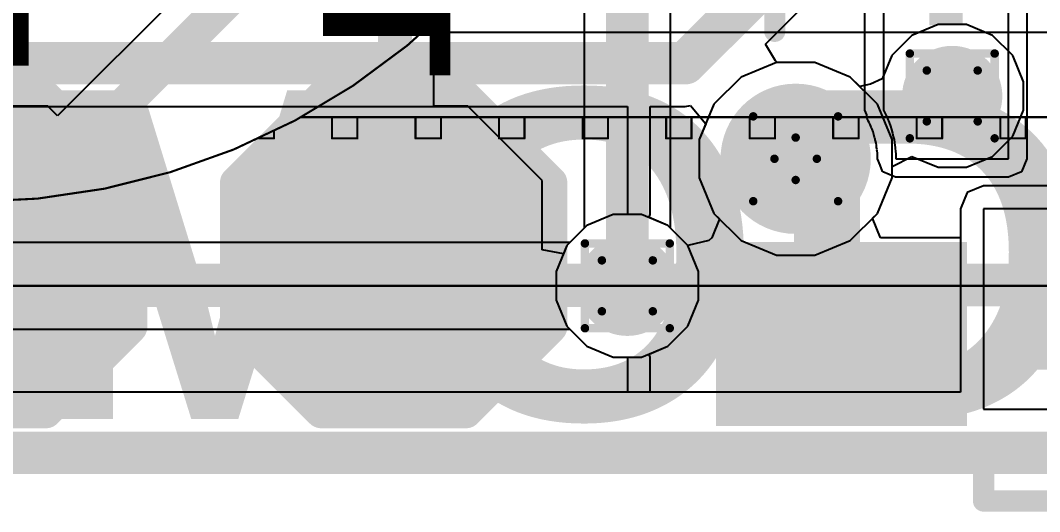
# Model space of a CAD drawing. Header units: inches. Extents: x -6 to 5433, y -4 to 5447.
# Drawn here: x 15.55 to 21.65, y -3.86 to -0.91 of the extents above; entities that cross this region are included whole.
import ezdxf

# ---------------------------------------------------------------- set-up
doc = ezdxf.new("R2010")
doc.units = ezdxf.units.IN
for name, color, linetype in [('Board_outline', 216, 'Continuous'), ('Bottom Layer', 5, 'Continuous'), ('Bottom Overlay', 54, 'Continuous'), ('Bottom Paste', 16, 'Continuous'), ('Bottom Solder', 6, 'Continuous'), ('Drill Drawing', 1, 'Continuous'), ('Ground', 16, 'Continuous'), ('Keep-Out Layer', 6, 'Continuous'), ('Mechanical 4', 56, 'Continuous'), ('Pad Holes', 156, 'Continuous'), ('Power', 76, 'Continuous'), ('Top Layer', 1, 'Continuous'), ('Top Overlay', 2, 'Continuous'), ('Top Solder', 216, 'Continuous'), ('Via Holes', 16, 'Continuous')]:
    doc.layers.add(name, color=color, linetype=linetype)
doc.styles.add('Arial_Bold', font='', dxfattribs={"height": 0.2})
doc.styles.get('Arial_Bold').set_extended_font_data('Arial', bold=True)

# ---------------------------------------------------------------- blocks, each defined once
blk = doc.blocks.new('TL3340AF160QG_B_50')
at = {"layer": 'Bottom Layer'}
for points in [[(1.2, 1.425), (2.5, 1.425), (2.5, 0.525), (1.2, 0.525)], [(1.125, -0.875), (1.325, -0.875), (1.325, -1.075), (1.125, -1.075)], [(1.125, -0.875), (1.325, -0.875), (1.325, -1.075), (1.125, -1.075)]]:
    blk.add_hatch(color=5, dxfattribs=at).paths.add_polyline_path(points)
at = {"layer": 'Bottom Paste'}
blk.add_hatch(color=16, dxfattribs=at).paths.add_polyline_path([(1.2, 1.425), (2.5, 1.425), (2.5, 0.525), (1.2, 0.525)])
at = {"layer": 'Bottom Solder'}
blk.add_hatch(color=6, dxfattribs=at).paths.add_polyline_path([(1.0984, 1.5266), (2.6016, 1.5266), (2.6016, 0.4234), (1.0984, 0.4234)])
h = blk.add_hatch(color=6, dxfattribs=at)
edge = h.paths.add_edge_path()
edge.add_arc((2.125, -0.075), 0.1016, 0, 360)
at = {"layer": 'Pad Holes'}
h = blk.add_hatch(color=7, dxfattribs=at)
edge = h.paths.add_edge_path()
edge.add_arc((2.125, -0.075), 0.45, 0, 360)
at = {"layer": 'Top Solder'}
h = blk.add_hatch(color=216, dxfattribs=at)
edge = h.paths.add_edge_path()
edge.add_arc((2.125, -0.075), 0.1016, 0, 360)
at = {"layer": 'Bottom Layer'}
for p, q in [((1.525, -0.075), (0.85, -0.075)), ((0.85, -0.075), (0.85, -1.875)), ((1.5248, -0.084), (1.525, -0.075)), ((1.5252, -0.1019), (1.5248, -0.084)), ((1.5264, -0.1198), (1.5252, -0.1019)), ((1.5285, -0.1376), (1.5264, -0.1198)), ((1.5299, -0.1464), (1.5285, -0.1376)), ((1.5299, -0.1465), (1.5299, -0.1464)), ((1.5307, -0.1555), (1.5299, -0.1465)), ((1.533, -0.1734), (1.5307, -0.1555)), ((1.5362, -0.1912), (1.533, -0.1734)), ((1.5403, -0.2089), (1.5362, -0.1912)), ((1.5427, -0.2176), (1.5403, -0.2089)), ((1.5451, -0.2285), (1.5427, -0.2176)), ((1.5507, -0.25), (1.5451, -0.2285)), ((1.5574, -0.2712), (1.5507, -0.25)), ((1.5651, -0.292), (1.5574, -0.2712)), ((1.5694, -0.3023), (1.5651, -0.292)), ((1.5725, -0.3105), (1.5694, -0.3023)), ((1.5793, -0.3267), (1.5725, -0.3105)), ((1.587, -0.3425), (1.5793, -0.3267)), ((1.5955, -0.3579), (1.587, -0.3425)), ((1.6, -0.3655), (1.5955, -0.3579)), ((1.6, -0.375), (1.6, -0.3655)), ((1.6, -1.875), (1.6, -0.375))]:
    blk.add_line(p, q, dxfattribs=at)
at = {"layer": 'Bottom Overlay'}
for points in [[(1, 1.975, 0.127, 0.127, 0), (-1, 1.975, 0.127, 0.127, 0)], [(1, 1.975, 0.127, 0.127, 0), (1, 1.7385, 0.127, 0.127, 0)], [(0.8865, 1.125, 0.127, 0.127, 0), (-0.8865, 1.125, 0.127, 0.127, 0)], [(2.25, -0.8385, 0.127, 0.127, 0), (2.25, -1.425, 0.127, 0.127, 0)]]:
    blk.add_lwpolyline(points, format="xyseb", dxfattribs=at)
for points in [[(0.9683, 1.975, 0.0635, 0.0635, 1), (1.0318, 1.975, 0.0635, 0.0635, 1)], [(0.9683, 1.975, 0.0635, 0.0635, 1), (1.0318, 1.975, 0.0635, 0.0635, 1)], [(0.9683, 1.7385, 0.0635, 0.0635, 1), (1.0318, 1.7385, 0.0635, 0.0635, 1)], [(0.8548, 1.125, 0.0635, 0.0635, 1), (0.9183, 1.125, 0.0635, 0.0635, 1)], [(2.2183, -0.8385, 0.0635, 0.0635, 1), (2.2818, -0.8385, 0.0635, 0.0635, 1)]]:
    blk.add_lwpolyline(points, format="xyseb", close=True, dxfattribs=at)
at = {"layer": 'Bottom Solder'}
for p, q in [((0.74, -0.075), (0.7722, 0.0028)), ((0.7722, 0.0028), (0.85, 0.035)), ((0.85, 0.035), (1.525, 0.035)), ((1.525, 0.035), (1.526, 0.0346)), ((1.526, 0.0346), (1.527, 0.035)), ((1.527, 0.035), (1.5648, 0.0185)), ((1.5648, 0.0185), (1.6028, 0.0028)), ((1.6028, 0.0028), (1.6032, 0.0018)), ((1.6032, 0.0018), (1.6041, 0.0014)), ((1.6041, 0.0014), (1.6192, -0.037)), ((1.6192, -0.037), (1.635, -0.075)), ((0.74, -1.875), (0.74, -0.075)), ((1.635, -0.075), (1.6346, -0.076)), ((1.6346, -0.076), (1.635, -0.077)), ((1.635, -0.077), (1.6348, -0.0838)), ((1.6348, -0.0838), (1.6351, -0.0971)), ((1.6351, -0.0971), (1.6359, -0.1096)), ((1.6359, -0.1096), (1.6375, -0.1226)), ((1.6375, -0.1226), (1.6386, -0.1294)), ((1.6386, -0.1294), (1.6377, -0.1331)), ((1.6377, -0.1331), (1.6394, -0.1365)), ((1.6394, -0.1365), (1.6401, -0.1435)), ((1.6401, -0.1435), (1.6418, -0.1567)), ((1.6418, -0.1567), (1.644, -0.1692)), ((1.644, -0.1692), (1.647, -0.1821)), ((1.647, -0.1821), (1.6488, -0.1889)), ((1.6488, -0.1889), (1.6485, -0.1916)), ((1.6485, -0.1916), (1.65, -0.1938)), ((1.65, -0.1938), (1.652, -0.2026)), ((1.652, -0.2026), (1.6564, -0.2195)), ((1.6564, -0.2195), (1.6614, -0.2355)), ((1.6614, -0.2355), (1.6675, -0.2519)), ((1.6675, -0.2519), (1.671, -0.2603)), ((1.671, -0.2603), (1.671, -0.2622)), ((1.671, -0.2622), (1.6723, -0.2635)), ((1.6723, -0.2635), (1.6746, -0.2697)), ((1.6746, -0.2697), (1.6795, -0.2813)), ((1.6795, -0.2813), (1.6847, -0.292)), ((1.6847, -0.292), (1.6907, -0.303)), ((1.6907, -0.303), (1.6942, -0.3087)), ((1.6942, -0.3087), (1.6986, -0.3381)), ((1.6986, -0.3381), (1.71, -0.3656)), ((1.71, -0.3656), (1.71, -0.3751)), ((1.71, -0.3751), (1.71, -1.875))]:
    blk.add_line(p, q, dxfattribs=at)
at = {"layer": 'Keep-Out Layer'}
for p, q in [((1, 1.425), (-1, 1.425)), ((1, 0.225), (1, 1.425)), ((-1, 0.225), (1, 0.225))]:
    blk.add_line(p, q, dxfattribs=at)
blk = doc.blocks.new('T__________B_117')
at = {"layer": 'Bottom Layer'}
blk.add_hatch(color=5, dxfattribs=at).paths.add_polyline_path([(0.381, 0.762), (-0.381, 0.762), (-0.762, 0.381), (-0.762, -0.381), (-0.381, -0.762), (0.381, -0.762), (0.762, -0.381), (0.762, 0.381)])
at = {"layer": 'Bottom Paste'}
blk.add_hatch(color=16, dxfattribs=at).paths.add_polyline_path([(0.381, 0.762), (-0.381, 0.762), (-0.762, 0.381), (-0.762, -0.381), (-0.381, -0.762), (0.381, -0.762), (0.762, -0.381), (0.762, 0.381)])
at = {"layer": 'Bottom Solder'}
blk.add_hatch(color=6, dxfattribs=at).paths.add_polyline_path([(0.4318, 0.8636), (-0.4318, 0.8636), (-0.8636, 0.4318), (-0.8636, -0.4318), (-0.4318, -0.8636), (0.4318, -0.8636), (0.8636, -0.4318), (0.8636, 0.4318)])
at = {"layer": 'Bottom Overlay'}
for points in [[(-0.9398, 0.4318, 0.2, 0.2, 0), (-0.4318, 0.9398, 0.2, 0.2, 0)], [(-0.4318, 0.9398, 0.2, 0.2, 0), (0.4318, 0.9398, 0.2, 0.2, 0)], [(0.4318, 0.9398, 0.2, 0.2, 0), (0.9398, 0.4318, 0.2, 0.2, 0)], [(-0.9398, -0.4318, 0.2, 0.2, 0), (-0.9398, 0.4318, 0.2, 0.2, 0)], [(0.9398, -0.4318, 0.2, 0.2, 0), (0.9398, 0.4318, 0.2, 0.2, 0)], [(-0.9398, -0.4318, 0.2, 0.2, 0), (-0.4318, -0.9398, 0.2, 0.2, 0)], [(0.4318, -0.9398, 0.2, 0.2, 0), (0.9398, -0.4318, 0.2, 0.2, 0)], [(-0.4318, -0.9398, 0.2, 0.2, 0), (0.4318, -0.9398, 0.2, 0.2, 0)]]:
    blk.add_lwpolyline(points, format="xyseb", dxfattribs=at)
for points in [[(-0.4818, 0.9398, 0.1, 0.1, 1), (-0.3818, 0.9398, 0.1, 0.1, 1)], [(-0.4818, 0.9398, 0.1, 0.1, 1), (-0.3818, 0.9398, 0.1, 0.1, 1)], [(0.3818, 0.9398, 0.1, 0.1, 1), (0.4818, 0.9398, 0.1, 0.1, 1)], [(0.3818, 0.9398, 0.1, 0.1, 1), (0.4818, 0.9398, 0.1, 0.1, 1)], [(-0.9898, 0.4318, 0.1, 0.1, 1), (-0.8898, 0.4318, 0.1, 0.1, 1)], [(-0.9898, 0.4318, 0.1, 0.1, 1), (-0.8898, 0.4318, 0.1, 0.1, 1)], [(0.8898, 0.4318, 0.1, 0.1, 1), (0.9898, 0.4318, 0.1, 0.1, 1)], [(0.8898, 0.4318, 0.1, 0.1, 1), (0.9898, 0.4318, 0.1, 0.1, 1)], [(-0.9898, -0.4318, 0.1, 0.1, 1), (-0.8898, -0.4318, 0.1, 0.1, 1)], [(-0.9898, -0.4318, 0.1, 0.1, 1), (-0.8898, -0.4318, 0.1, 0.1, 1)], [(0.8898, -0.4318, 0.1, 0.1, 1), (0.9898, -0.4318, 0.1, 0.1, 1)], [(0.8898, -0.4318, 0.1, 0.1, 1), (0.9898, -0.4318, 0.1, 0.1, 1)], [(-0.4818, -0.9398, 0.1, 0.1, 1), (-0.3818, -0.9398, 0.1, 0.1, 1)], [(-0.4818, -0.9398, 0.1, 0.1, 1), (-0.3818, -0.9398, 0.1, 0.1, 1)], [(0.3818, -0.9398, 0.1, 0.1, 1), (0.4818, -0.9398, 0.1, 0.1, 1)], [(0.3818, -0.9398, 0.1, 0.1, 1), (0.4818, -0.9398, 0.1, 0.1, 1)]]:
    blk.add_lwpolyline(points, format="xyseb", close=True, dxfattribs=at)
blk = doc.blocks.new('T__________B_118')
at = {"layer": 'Bottom Layer'}
blk.add_hatch(color=5, dxfattribs=at).paths.add_polyline_path([(0.381, 0.762), (-0.381, 0.762), (-0.762, 0.381), (-0.762, -0.381), (-0.381, -0.762), (0.381, -0.762), (0.762, -0.381), (0.762, 0.381)])
at = {"layer": 'Bottom Paste'}
blk.add_hatch(color=16, dxfattribs=at).paths.add_polyline_path([(0.381, 0.762), (-0.381, 0.762), (-0.762, 0.381), (-0.762, -0.381), (-0.381, -0.762), (0.381, -0.762), (0.762, -0.381), (0.762, 0.381)])
at = {"layer": 'Bottom Solder'}
blk.add_hatch(color=6, dxfattribs=at).paths.add_polyline_path([(0.4318, 0.8636), (-0.4318, 0.8636), (-0.8636, 0.4318), (-0.8636, -0.4318), (-0.4318, -0.8636), (0.4318, -0.8636), (0.8636, -0.4318), (0.8636, 0.4318)])
at = {"layer": 'Bottom Overlay'}
for points in [[(-0.4318, 0.9398, 0.2, 0.2, 0), (-0.9398, 0.4318, 0.2, 0.2, 0)], [(0.4318, 0.9398, 0.2, 0.2, 0), (-0.4318, 0.9398, 0.2, 0.2, 0)], [(0.9398, 0.4318, 0.2, 0.2, 0), (0.4318, 0.9398, 0.2, 0.2, 0)], [(-0.9398, 0.4318, 0.2, 0.2, 0), (-0.9398, -0.4318, 0.2, 0.2, 0)], [(0.9398, 0.4318, 0.2, 0.2, 0), (0.9398, -0.4318, 0.2, 0.2, 0)], [(-0.4318, -0.9398, 0.2, 0.2, 0), (-0.9398, -0.4318, 0.2, 0.2, 0)], [(0.9398, -0.4318, 0.2, 0.2, 0), (0.4318, -0.9398, 0.2, 0.2, 0)], [(0.4318, -0.9398, 0.2, 0.2, 0), (-0.4318, -0.9398, 0.2, 0.2, 0)]]:
    blk.add_lwpolyline(points, format="xyseb", dxfattribs=at)
for points in [[(-0.4818, 0.9398, 0.1, 0.1, 1), (-0.3818, 0.9398, 0.1, 0.1, 1)], [(-0.4818, 0.9398, 0.1, 0.1, 1), (-0.3818, 0.9398, 0.1, 0.1, 1)], [(0.3818, 0.9398, 0.1, 0.1, 1), (0.4818, 0.9398, 0.1, 0.1, 1)], [(0.3818, 0.9398, 0.1, 0.1, 1), (0.4818, 0.9398, 0.1, 0.1, 1)], [(-0.9898, 0.4318, 0.1, 0.1, 1), (-0.8898, 0.4318, 0.1, 0.1, 1)], [(-0.9898, 0.4318, 0.1, 0.1, 1), (-0.8898, 0.4318, 0.1, 0.1, 1)], [(0.8898, 0.4318, 0.1, 0.1, 1), (0.9898, 0.4318, 0.1, 0.1, 1)], [(0.8898, 0.4318, 0.1, 0.1, 1), (0.9898, 0.4318, 0.1, 0.1, 1)], [(-0.9898, -0.4318, 0.1, 0.1, 1), (-0.8898, -0.4318, 0.1, 0.1, 1)], [(-0.9898, -0.4318, 0.1, 0.1, 1), (-0.8898, -0.4318, 0.1, 0.1, 1)], [(0.8898, -0.4318, 0.1, 0.1, 1), (0.9898, -0.4318, 0.1, 0.1, 1)], [(0.8898, -0.4318, 0.1, 0.1, 1), (0.9898, -0.4318, 0.1, 0.1, 1)], [(-0.4818, -0.9398, 0.1, 0.1, 1), (-0.3818, -0.9398, 0.1, 0.1, 1)], [(-0.4818, -0.9398, 0.1, 0.1, 1), (-0.3818, -0.9398, 0.1, 0.1, 1)], [(0.3818, -0.9398, 0.1, 0.1, 1), (0.4818, -0.9398, 0.1, 0.1, 1)], [(0.3818, -0.9398, 0.1, 0.1, 1), (0.4818, -0.9398, 0.1, 0.1, 1)]]:
    blk.add_lwpolyline(points, format="xyseb", close=True, dxfattribs=at)

msp = doc.modelspace()

# ---------------------------------------------------------------- hatches: boundary and pattern name
at = {"layer": 'Bottom Layer'}
h = msp.add_hatch(color=5, dxfattribs=at)
edge = h.paths.add_edge_path()
edge.add_arc((21.1288, -1.3675), 0.3, 0, 360)
h = msp.add_hatch(color=5, dxfattribs=at)
edge = h.paths.add_edge_path()
edge.add_arc((19.1835, -2.505), 0.3, 0, 360)
at = {"layer": 'Ground'}
h = msp.add_hatch(color=16, dxfattribs=at)
edge = h.paths.add_edge_path()
edge.add_arc((21.1288, -1.3675), 0.3, 0, 360)
h = msp.add_hatch(color=16, dxfattribs=at)
edge = h.paths.add_edge_path()
edge.add_arc((19.1835, -2.505), 0.3, 0, 360)
at = {"layer": 'Power'}
h = msp.add_hatch(color=76, dxfattribs=at)
edge = h.paths.add_edge_path()
edge.add_arc((21.1288, -1.3675), 0.3, 0, 360)
h = msp.add_hatch(color=76, dxfattribs=at)
edge = h.paths.add_edge_path()
edge.add_arc((19.1835, -2.505), 0.3, 0, 360)
at = {"layer": 'Top Layer'}
h = msp.add_hatch(color=1, dxfattribs=at)
edge = h.paths.add_edge_path()
edge.add_arc((21.1288, -1.3675), 0.3, 0, 360)
h = msp.add_hatch(color=1, dxfattribs=at)
edge = h.paths.add_edge_path()
edge.add_arc((19.1835, -2.505), 0.3, 0, 360)
at = {"layer": 'Via Holes'}
h = msp.add_hatch(color=7, dxfattribs=at)
edge = h.paths.add_edge_path()
edge.add_arc((21.1288, -1.3675), 0.15, 0, 360)
h = msp.add_hatch(color=7, dxfattribs=at)
edge = h.paths.add_edge_path()
edge.add_arc((19.1835, -2.505), 0.15, 0, 360)

# ---------------------------------------------------------------- linework, layer by layer
at = {"layer": 'Board_outline'}
msp.add_lwpolyline([(-4.9266, -3.505, 0.254, 0.254, 0), (66.0734, -3.505, 0.254, 0.254, 0)], format="xyseb", dxfattribs=at)
at = {"layer": 'Bottom Layer'}
for p, q in [((18.0257, -1.4296), (18.0257, -0.0483)), ((18.9245, -0.5171), (18.9245, -2.1601)), ((16.665, -0.5935), (15.7715, -1.487)), ((19.4424, -2.1601), (19.4424, -0.6244)), ((20.0765, -1.167), (19.8644, -1.2548)), ((20.3061, -1.167), (20.0765, -1.167)), ((20.5181, -1.2548), (20.3061, -1.167)), ((19.8644, -1.2548), (19.7021, -1.4172)), ((20.6804, -1.4172), (20.5181, -1.2548)), ((15.7141, -1.4296), (14.8251, -1.4296)), ((15.7715, -1.487), (15.7141, -1.4296)), ((18.2288, -1.4296), (18.0257, -1.4296)), ((18.6733, -1.8741), (18.2288, -1.4296)), ((19.7021, -1.4172), (19.6143, -1.6292)), ((20.7683, -1.6292), (20.6804, -1.4172)), ((19.6143, -1.6292), (19.6143, -1.8588)), ((20.7683, -1.8588), (20.7683, -1.6292)), ((18.6733, -2.2891), (18.6733, -1.8741)), ((19.6143, -1.8588), (19.7021, -2.0708)), ((20.6804, -2.0708), (20.7683, -1.8588)), ((21.2191, -1.9468), (21.1788, -2.044)), ((21.3163, -1.9065), (21.2191, -1.9468)), ((21.736, -1.9065), (21.3163, -1.9065)), ((19.7021, -2.0708), (19.7358, -2.1046)), ((20.6516, -2.0997), (20.6804, -2.0708)), ((21.1788, -2.044), (21.1788, -2.217)), ((19.7358, -2.1046), (19.6893, -2.217)), ((20.7002, -2.217), (20.6516, -2.0997)), ((18.9245, -2.1601), (18.8215, -2.2632)), ((19.5455, -2.2631), (19.4424, -2.1601)), ((19.6705, -2.2331), (19.5455, -2.2631)), ((19.6893, -2.217), (19.6705, -2.2331)), ((19.6893, -2.217), (19.6893, -2.217)), ((21.1788, -2.217), (20.7002, -2.217)), ((18.8003, -2.3143), (18.6733, -2.2891)), ((18.8215, -2.2632), (18.8003, -2.3143))]:
    msp.add_line(p, q, dxfattribs=at)
for points in [[(17.7926, -2.3103, 0.2032, 0.2032, 0), (17.7926, -0.0483, 0.2032, 0.2032, 0)], [(19.1835, -2.505, 0.254, 0.254, 0), (19.1835, -0.5171, 0.254, 0.254, 0)], [(15.2696, -2.3186, 0.2032, 0.2032, 0), (16.8981, -0.6901, 0.2032, 0.2032, 0)], [(17.7843, -2.3186, 0.2032, 0.2032, 0), (17.7926, -2.3103, 0.2032, 0.2032, 0)]]:
    msp.add_lwpolyline(points, format="xyseb", dxfattribs=at)
for points in [[(17.7335, -2.3186, 0.1016, 0.1016, 1), (17.8351, -2.3186, 0.1016, 0.1016, 1)], [(17.7418, -2.3103, 0.1016, 0.1016, 1), (17.8434, -2.3103, 0.1016, 0.1016, 1)], [(17.7418, -2.3103, 0.1016, 0.1016, 1), (17.8434, -2.3103, 0.1016, 0.1016, 1)], [(19.12, -2.505, 0.127, 0.127, 1), (19.247, -2.505, 0.127, 0.127, 1)]]:
    msp.add_lwpolyline(points, format="xyseb", close=True, dxfattribs=at)
at = {"layer": 'Drill Drawing'}
for points in [[(20.8748, -1.1135, 0.0508, 0.0508, 0), (21.3828, -1.1135, 0.0508, 0.0508, 0)], [(20.8748, -1.6215, 0.0508, 0.0508, 0), (20.8748, -1.1135, 0.0508, 0.0508, 0)], [(21.3828, -1.6215, 0.0508, 0.0508, 0), (21.3828, -1.1135, 0.0508, 0.0508, 0)], [(20.9764, -1.2151, 0.0508, 0.0508, 0), (21.2812, -1.2151, 0.0508, 0.0508, 0)], [(20.9764, -1.5199, 0.0508, 0.0508, 0), (20.9764, -1.2151, 0.0508, 0.0508, 0)], [(21.2812, -1.5199, 0.0508, 0.0508, 0), (21.2812, -1.2151, 0.0508, 0.0508, 0)], [(19.9373, -1.49, 0.0508, 0.0508, 0), (20.1913, -1.617, 0.0508, 0.0508, 0)], [(19.9373, -1.49, 0.0508, 0.0508, 0), (20.0643, -1.744, 0.0508, 0.0508, 0)], [(20.1913, -1.617, 0.0508, 0.0508, 0), (20.4453, -1.49, 0.0508, 0.0508, 0)], [(20.3183, -1.744, 0.0508, 0.0508, 0), (20.4453, -1.49, 0.0508, 0.0508, 0)], [(20.9764, -1.5199, 0.0508, 0.0508, 0), (21.2812, -1.5199, 0.0508, 0.0508, 0)], [(20.8748, -1.6215, 0.0508, 0.0508, 0), (21.3828, -1.6215, 0.0508, 0.0508, 0)], [(19.9373, -1.998, 0.0508, 0.0508, 0), (20.0643, -1.744, 0.0508, 0.0508, 0)], [(20.3183, -1.744, 0.0508, 0.0508, 0), (20.4453, -1.998, 0.0508, 0.0508, 0)], [(19.9373, -1.998, 0.0508, 0.0508, 0), (20.1913, -1.871, 0.0508, 0.0508, 0)], [(20.1913, -1.871, 0.0508, 0.0508, 0), (20.4453, -1.998, 0.0508, 0.0508, 0)], [(18.9295, -2.251, 0.0508, 0.0508, 0), (19.4375, -2.251, 0.0508, 0.0508, 0)], [(18.9295, -2.759, 0.0508, 0.0508, 0), (18.9295, -2.251, 0.0508, 0.0508, 0)], [(19.4375, -2.759, 0.0508, 0.0508, 0), (19.4375, -2.251, 0.0508, 0.0508, 0)], [(19.0311, -2.3526, 0.0508, 0.0508, 0), (19.3359, -2.3526, 0.0508, 0.0508, 0)], [(19.0311, -2.6574, 0.0508, 0.0508, 0), (19.0311, -2.3526, 0.0508, 0.0508, 0)], [(19.3359, -2.6574, 0.0508, 0.0508, 0), (19.3359, -2.3526, 0.0508, 0.0508, 0)], [(19.0311, -2.6574, 0.0508, 0.0508, 0), (19.3359, -2.6574, 0.0508, 0.0508, 0)], [(18.9295, -2.759, 0.0508, 0.0508, 0), (19.4375, -2.759, 0.0508, 0.0508, 0)]]:
    msp.add_lwpolyline(points, format="xyseb", dxfattribs=at)
for points in [[(20.8621, -1.1135, 0.0254, 0.0254, 1), (20.8875, -1.1135, 0.0254, 0.0254, 1)], [(20.8621, -1.1135, 0.0254, 0.0254, 1), (20.8875, -1.1135, 0.0254, 0.0254, 1)], [(21.3701, -1.1135, 0.0254, 0.0254, 1), (21.3955, -1.1135, 0.0254, 0.0254, 1)], [(21.3701, -1.1135, 0.0254, 0.0254, 1), (21.3955, -1.1135, 0.0254, 0.0254, 1)], [(20.9637, -1.2151, 0.0254, 0.0254, 1), (20.9891, -1.2151, 0.0254, 0.0254, 1)], [(20.9637, -1.2151, 0.0254, 0.0254, 1), (20.9891, -1.2151, 0.0254, 0.0254, 1)], [(21.2685, -1.2151, 0.0254, 0.0254, 1), (21.2939, -1.2151, 0.0254, 0.0254, 1)], [(21.2685, -1.2151, 0.0254, 0.0254, 1), (21.2939, -1.2151, 0.0254, 0.0254, 1)], [(19.9246, -1.49, 0.0254, 0.0254, 1), (19.95, -1.49, 0.0254, 0.0254, 1)], [(19.9246, -1.49, 0.0254, 0.0254, 1), (19.95, -1.49, 0.0254, 0.0254, 1)], [(20.4326, -1.49, 0.0254, 0.0254, 1), (20.458, -1.49, 0.0254, 0.0254, 1)], [(20.4326, -1.49, 0.0254, 0.0254, 1), (20.458, -1.49, 0.0254, 0.0254, 1)], [(20.9637, -1.5199, 0.0254, 0.0254, 1), (20.9891, -1.5199, 0.0254, 0.0254, 1)], [(20.9637, -1.5199, 0.0254, 0.0254, 1), (20.9891, -1.5199, 0.0254, 0.0254, 1)], [(21.2685, -1.5199, 0.0254, 0.0254, 1), (21.2939, -1.5199, 0.0254, 0.0254, 1)], [(21.2685, -1.5199, 0.0254, 0.0254, 1), (21.2939, -1.5199, 0.0254, 0.0254, 1)], [(20.1786, -1.617, 0.0254, 0.0254, 1), (20.204, -1.617, 0.0254, 0.0254, 1)], [(20.1786, -1.617, 0.0254, 0.0254, 1), (20.204, -1.617, 0.0254, 0.0254, 1)], [(20.8621, -1.6215, 0.0254, 0.0254, 1), (20.8875, -1.6215, 0.0254, 0.0254, 1)], [(20.8621, -1.6215, 0.0254, 0.0254, 1), (20.8875, -1.6215, 0.0254, 0.0254, 1)], [(21.3701, -1.6215, 0.0254, 0.0254, 1), (21.3955, -1.6215, 0.0254, 0.0254, 1)], [(21.3701, -1.6215, 0.0254, 0.0254, 1), (21.3955, -1.6215, 0.0254, 0.0254, 1)], [(20.0516, -1.744, 0.0254, 0.0254, 1), (20.077, -1.744, 0.0254, 0.0254, 1)], [(20.0516, -1.744, 0.0254, 0.0254, 1), (20.077, -1.744, 0.0254, 0.0254, 1)], [(20.3056, -1.744, 0.0254, 0.0254, 1), (20.331, -1.744, 0.0254, 0.0254, 1)], [(20.3056, -1.744, 0.0254, 0.0254, 1), (20.331, -1.744, 0.0254, 0.0254, 1)], [(20.1786, -1.871, 0.0254, 0.0254, 1), (20.204, -1.871, 0.0254, 0.0254, 1)], [(20.1786, -1.871, 0.0254, 0.0254, 1), (20.204, -1.871, 0.0254, 0.0254, 1)], [(19.9246, -1.998, 0.0254, 0.0254, 1), (19.95, -1.998, 0.0254, 0.0254, 1)], [(19.9246, -1.998, 0.0254, 0.0254, 1), (19.95, -1.998, 0.0254, 0.0254, 1)], [(20.4326, -1.998, 0.0254, 0.0254, 1), (20.458, -1.998, 0.0254, 0.0254, 1)], [(20.4326, -1.998, 0.0254, 0.0254, 1), (20.458, -1.998, 0.0254, 0.0254, 1)], [(18.9168, -2.251, 0.0254, 0.0254, 1), (18.9422, -2.251, 0.0254, 0.0254, 1)], [(18.9168, -2.251, 0.0254, 0.0254, 1), (18.9422, -2.251, 0.0254, 0.0254, 1)], [(19.4248, -2.251, 0.0254, 0.0254, 1), (19.4502, -2.251, 0.0254, 0.0254, 1)], [(19.4248, -2.251, 0.0254, 0.0254, 1), (19.4502, -2.251, 0.0254, 0.0254, 1)], [(19.0184, -2.3526, 0.0254, 0.0254, 1), (19.0438, -2.3526, 0.0254, 0.0254, 1)], [(19.0184, -2.3526, 0.0254, 0.0254, 1), (19.0438, -2.3526, 0.0254, 0.0254, 1)], [(19.3232, -2.3526, 0.0254, 0.0254, 1), (19.3486, -2.3526, 0.0254, 0.0254, 1)], [(19.3232, -2.3526, 0.0254, 0.0254, 1), (19.3486, -2.3526, 0.0254, 0.0254, 1)], [(19.0184, -2.6574, 0.0254, 0.0254, 1), (19.0438, -2.6574, 0.0254, 0.0254, 1)], [(19.0184, -2.6574, 0.0254, 0.0254, 1), (19.0438, -2.6574, 0.0254, 0.0254, 1)], [(19.3232, -2.6574, 0.0254, 0.0254, 1), (19.3486, -2.6574, 0.0254, 0.0254, 1)], [(19.3232, -2.6574, 0.0254, 0.0254, 1), (19.3486, -2.6574, 0.0254, 0.0254, 1)], [(18.9168, -2.759, 0.0254, 0.0254, 1), (18.9422, -2.759, 0.0254, 0.0254, 1)], [(18.9168, -2.759, 0.0254, 0.0254, 1), (18.9422, -2.759, 0.0254, 0.0254, 1)], [(19.4248, -2.759, 0.0254, 0.0254, 1), (19.4502, -2.759, 0.0254, 0.0254, 1)], [(19.4248, -2.759, 0.0254, 0.0254, 1), (19.4502, -2.759, 0.0254, 0.0254, 1)]]:
    msp.add_lwpolyline(points, format="xyseb", close=True, dxfattribs=at)
at = {"layer": 'Ground'}
for p, q in [((20.0765, -1.167), (19.8644, -1.2548)), ((20.3061, -1.167), (20.0765, -1.167)), ((20.5181, -1.2548), (20.3061, -1.167)), ((19.8644, -1.2548), (19.7021, -1.4172)), ((20.6804, -1.4172), (20.5181, -1.2548)), ((19.7021, -1.4172), (19.6143, -1.6292)), ((20.7683, -1.6292), (20.6804, -1.4172)), ((19.6143, -1.6292), (19.6143, -1.8588)), ((20.7683, -1.8588), (20.7683, -1.6292)), ((19.6143, -1.8588), (19.7021, -2.0708)), ((20.6804, -2.0708), (20.7683, -1.8588)), ((21.2191, -1.9468), (21.1788, -2.044)), ((21.3163, -1.9065), (21.2191, -1.9468)), ((23.3163, -1.9065), (21.3163, -1.9065)), ((19.7021, -2.0708), (19.8644, -2.2332)), ((20.5181, -2.2332), (20.6804, -2.0708)), ((21.1788, -2.044), (21.1788, -3.1425)), ((19.0985, -2.078), (18.9416, -2.143)), ((19.2684, -2.078), (19.0985, -2.078)), ((19.4253, -2.143), (19.2684, -2.078)), ((18.9416, -2.143), (18.8215, -2.2632)), ((19.5455, -2.2632), (19.4253, -2.143)), ((19.8644, -2.2332), (20.0765, -2.321)), ((20.3061, -2.321), (20.5181, -2.2332)), ((18.8215, -2.2632), (18.7565, -2.4201)), ((19.6105, -2.4201), (19.5455, -2.2632)), ((20.0765, -2.321), (20.3061, -2.321)), ((18.7565, -2.4201), (18.7565, -2.59)), ((19.6105, -2.59), (19.6105, -2.4201)), ((18.7565, -2.59), (18.8215, -2.7469)), ((19.5455, -2.7469), (19.6105, -2.59)), ((18.8215, -2.7469), (18.9416, -2.867)), ((19.4253, -2.867), (19.5455, -2.7469)), ((18.9416, -2.867), (19.0985, -2.932)), ((19.2684, -2.932), (19.4253, -2.867)), ((19.0985, -2.932), (19.2684, -2.932)), ((21.1788, -3.1425), (-4.9266, -3.1425))]:
    msp.add_line(p, q, dxfattribs=at)
at = {"layer": 'Mechanical 4'}
for points in [[(19.3747, 2.125, 0.0127, 0.0127, 1), (11.1197, 2.125, 0.0127, 0.0127, 1)], [(17.956, -0.9865, 0.00635, 0.00635, 1), (17.9624, -0.9865, 0.00635, 0.00635, 1)], [(17.2278, -1.4945, 0.00635, 0.00635, 1), (17.2342, -1.4945, 0.00635, 0.00635, 1)], [(17.4119, -1.4945, 0.00635, 0.00635, 1), (17.4183, -1.4945, 0.00635, 0.00635, 1)], [(17.5643, -1.4945, 0.00635, 0.00635, 1), (17.5707, -1.4945, 0.00635, 0.00635, 1)], [(17.9121, -1.4945, 0.00635, 0.00635, 1), (17.9184, -1.4945, 0.00635, 0.00635, 1)], [(18.0645, -1.4945, 0.00635, 0.00635, 1), (18.0708, -1.4945, 0.00635, 0.00635, 1)], [(18.4122, -1.4945, 0.00635, 0.00635, 1), (18.4185, -1.4945, 0.00635, 0.00635, 1)], [(18.5646, -1.4945, 0.00635, 0.00635, 1), (18.5709, -1.4945, 0.00635, 0.00635, 1)], [(18.9123, -1.4945, 0.00635, 0.00635, 1), (18.9187, -1.4945, 0.00635, 0.00635, 1)], [(19.0647, -1.4945, 0.00635, 0.00635, 1), (19.0711, -1.4945, 0.00635, 0.00635, 1)], [(19.4124, -1.4945, 0.00635, 0.00635, 1), (19.4188, -1.4945, 0.00635, 0.00635, 1)], [(19.5648, -1.4945, 0.00635, 0.00635, 1), (19.5712, -1.4945, 0.00635, 0.00635, 1)], [(19.9126, -1.4945, 0.00635, 0.00635, 1), (19.9189, -1.4945, 0.00635, 0.00635, 1)], [(20.065, -1.4945, 0.00635, 0.00635, 1), (20.0713, -1.4945, 0.00635, 0.00635, 1)], [(20.4127, -1.4945, 0.00635, 0.00635, 1), (20.419, -1.4945, 0.00635, 0.00635, 1)], [(20.5651, -1.4945, 0.00635, 0.00635, 1), (20.5714, -1.4945, 0.00635, 0.00635, 1)], [(20.9128, -1.4945, 0.00635, 0.00635, 1), (20.9192, -1.4945, 0.00635, 0.00635, 1)], [(21.0652, -1.4945, 0.00635, 0.00635, 1), (21.0716, -1.4945, 0.00635, 0.00635, 1)], [(21.4129, -1.4945, 0.00635, 0.00635, 1), (21.4193, -1.4945, 0.00635, 0.00635, 1)], [(21.5653, -1.4945, 0.00635, 0.00635, 1), (21.5717, -1.4945, 0.00635, 0.00635, 1)], [(17.0642, -1.5795, 0.00635, 0.00635, 1), (17.0706, -1.5795, 0.00635, 0.00635, 1)], [(16.975, -1.622, 0.00635, 0.00635, 1), (16.9814, -1.622, 0.00635, 0.00635, 1)], [(17.0642, -1.622, 0.00635, 0.00635, 1), (17.0706, -1.622, 0.00635, 0.00635, 1)], [(17.0642, -1.622, 0.00635, 0.00635, 1), (17.0706, -1.622, 0.00635, 0.00635, 1)], [(17.4119, -1.622, 0.00635, 0.00635, 1), (17.4183, -1.622, 0.00635, 0.00635, 1)], [(17.4119, -1.622, 0.00635, 0.00635, 1), (17.4183, -1.622, 0.00635, 0.00635, 1)], [(17.5643, -1.622, 0.00635, 0.00635, 1), (17.5707, -1.622, 0.00635, 0.00635, 1)], [(17.5643, -1.622, 0.00635, 0.00635, 1), (17.5707, -1.622, 0.00635, 0.00635, 1)], [(17.9121, -1.622, 0.00635, 0.00635, 1), (17.9184, -1.622, 0.00635, 0.00635, 1)], [(17.9121, -1.622, 0.00635, 0.00635, 1), (17.9184, -1.622, 0.00635, 0.00635, 1)], [(18.0645, -1.622, 0.00635, 0.00635, 1), (18.0708, -1.622, 0.00635, 0.00635, 1)], [(18.0645, -1.622, 0.00635, 0.00635, 1), (18.0708, -1.622, 0.00635, 0.00635, 1)], [(18.4122, -1.622, 0.00635, 0.00635, 1), (18.4185, -1.622, 0.00635, 0.00635, 1)], [(18.4122, -1.622, 0.00635, 0.00635, 1), (18.4185, -1.622, 0.00635, 0.00635, 1)], [(18.5646, -1.622, 0.00635, 0.00635, 1), (18.5709, -1.622, 0.00635, 0.00635, 1)], [(18.5646, -1.622, 0.00635, 0.00635, 1), (18.5709, -1.622, 0.00635, 0.00635, 1)], [(18.9123, -1.622, 0.00635, 0.00635, 1), (18.9187, -1.622, 0.00635, 0.00635, 1)], [(18.9123, -1.622, 0.00635, 0.00635, 1), (18.9187, -1.622, 0.00635, 0.00635, 1)], [(19.0647, -1.622, 0.00635, 0.00635, 1), (19.0711, -1.622, 0.00635, 0.00635, 1)], [(19.0647, -1.622, 0.00635, 0.00635, 1), (19.0711, -1.622, 0.00635, 0.00635, 1)], [(19.4124, -1.622, 0.00635, 0.00635, 1), (19.4188, -1.622, 0.00635, 0.00635, 1)], [(19.4124, -1.622, 0.00635, 0.00635, 1), (19.4188, -1.622, 0.00635, 0.00635, 1)], [(19.5648, -1.622, 0.00635, 0.00635, 1), (19.5712, -1.622, 0.00635, 0.00635, 1)], [(19.5648, -1.622, 0.00635, 0.00635, 1), (19.5712, -1.622, 0.00635, 0.00635, 1)], [(19.9126, -1.622, 0.00635, 0.00635, 1), (19.9189, -1.622, 0.00635, 0.00635, 1)], [(19.9126, -1.622, 0.00635, 0.00635, 1), (19.9189, -1.622, 0.00635, 0.00635, 1)], [(20.065, -1.622, 0.00635, 0.00635, 1), (20.0713, -1.622, 0.00635, 0.00635, 1)], [(20.065, -1.622, 0.00635, 0.00635, 1), (20.0713, -1.622, 0.00635, 0.00635, 1)], [(20.4127, -1.622, 0.00635, 0.00635, 1), (20.419, -1.622, 0.00635, 0.00635, 1)], [(20.4127, -1.622, 0.00635, 0.00635, 1), (20.419, -1.622, 0.00635, 0.00635, 1)], [(20.5651, -1.622, 0.00635, 0.00635, 1), (20.5714, -1.622, 0.00635, 0.00635, 1)], [(20.5651, -1.622, 0.00635, 0.00635, 1), (20.5714, -1.622, 0.00635, 0.00635, 1)], [(20.9128, -1.622, 0.00635, 0.00635, 1), (20.9192, -1.622, 0.00635, 0.00635, 1)], [(20.9128, -1.622, 0.00635, 0.00635, 1), (20.9192, -1.622, 0.00635, 0.00635, 1)], [(21.0652, -1.622, 0.00635, 0.00635, 1), (21.0716, -1.622, 0.00635, 0.00635, 1)], [(21.0652, -1.622, 0.00635, 0.00635, 1), (21.0716, -1.622, 0.00635, 0.00635, 1)], [(21.4129, -1.622, 0.00635, 0.00635, 1), (21.4193, -1.622, 0.00635, 0.00635, 1)], [(21.4129, -1.622, 0.00635, 0.00635, 1), (21.4193, -1.622, 0.00635, 0.00635, 1)], [(21.5653, -1.622, 0.00635, 0.00635, 1), (21.5717, -1.622, 0.00635, 0.00635, 1)], [(21.5653, -1.622, 0.00635, 0.00635, 1), (21.5717, -1.622, 0.00635, 0.00635, 1)]]:
    msp.add_lwpolyline(points, format="xyseb", close=True, dxfattribs=at)
for points in [[(19.3747, 2.125, 0.0127, 0.0127, -1), (11.1197, 2.125, 0.0127, 0.0127, 0)], [(17.9592, -0.9865, 0.0127, 0.0127, 0), (23.9404, -0.9865, 0.0127, 0.0127, 0)], [(17.231, -1.4945, 0.0127, 0.0127, 0), (23.4705, -1.4945, 0.0127, 0.0127, 0)], [(17.4151, -1.622, 0.0127, 0.0127, 0), (17.4151, -1.4945, 0.0127, 0.0127, 0)], [(17.5675, -1.622, 0.0127, 0.0127, 0), (17.5675, -1.4945, 0.0127, 0.0127, 0)], [(17.9152, -1.622, 0.0127, 0.0127, 0), (17.9152, -1.4945, 0.0127, 0.0127, 0)], [(18.0676, -1.622, 0.0127, 0.0127, 0), (18.0676, -1.4945, 0.0127, 0.0127, 0)], [(18.4154, -1.622, 0.0127, 0.0127, 0), (18.4154, -1.4945, 0.0127, 0.0127, 0)], [(18.5678, -1.622, 0.0127, 0.0127, 0), (18.5678, -1.4945, 0.0127, 0.0127, 0)], [(18.9155, -1.622, 0.0127, 0.0127, 0), (18.9155, -1.4945, 0.0127, 0.0127, 0)], [(19.0679, -1.622, 0.0127, 0.0127, 0), (19.0679, -1.4945, 0.0127, 0.0127, 0)], [(19.4156, -1.622, 0.0127, 0.0127, 0), (19.4156, -1.4945, 0.0127, 0.0127, 0)], [(19.568, -1.622, 0.0127, 0.0127, 0), (19.568, -1.4945, 0.0127, 0.0127, 0)], [(19.9157, -1.622, 0.0127, 0.0127, 0), (19.9157, -1.4945, 0.0127, 0.0127, 0)], [(20.0681, -1.622, 0.0127, 0.0127, 0), (20.0681, -1.4945, 0.0127, 0.0127, 0)], [(20.4159, -1.622, 0.0127, 0.0127, 0), (20.4159, -1.4945, 0.0127, 0.0127, 0)], [(20.5683, -1.622, 0.0127, 0.0127, 0), (20.5683, -1.4945, 0.0127, 0.0127, 0)], [(20.916, -1.622, 0.0127, 0.0127, 0), (20.916, -1.4945, 0.0127, 0.0127, 0)], [(21.0684, -1.622, 0.0127, 0.0127, 0), (21.0684, -1.4945, 0.0127, 0.0127, 0)], [(21.4161, -1.622, 0.0127, 0.0127, 0), (21.4161, -1.4945, 0.0127, 0.0127, 0)], [(21.5685, -1.622, 0.0127, 0.0127, 0), (21.5685, -1.4945, 0.0127, 0.0127, 0)], [(17.0674, -1.622, 0.0127, 0.0127, 0), (17.0674, -1.5795, 0.0127, 0.0127, 0)], [(16.9782, -1.622, 0.0127, 0.0127, 0), (17.0674, -1.622, 0.0127, 0.0127, 0)], [(17.4151, -1.622, 0.0127, 0.0127, 0), (17.5675, -1.622, 0.0127, 0.0127, 0)], [(17.9152, -1.622, 0.0127, 0.0127, 0), (18.0676, -1.622, 0.0127, 0.0127, 0)], [(18.4154, -1.622, 0.0127, 0.0127, 0), (18.5678, -1.622, 0.0127, 0.0127, 0)], [(18.9155, -1.622, 0.0127, 0.0127, 0), (19.0679, -1.622, 0.0127, 0.0127, 0)], [(19.4156, -1.622, 0.0127, 0.0127, 0), (19.568, -1.622, 0.0127, 0.0127, 0)], [(19.9157, -1.622, 0.0127, 0.0127, 0), (20.0681, -1.622, 0.0127, 0.0127, 0)], [(20.4159, -1.622, 0.0127, 0.0127, 0), (20.5683, -1.622, 0.0127, 0.0127, 0)], [(20.916, -1.622, 0.0127, 0.0127, 0), (21.0684, -1.622, 0.0127, 0.0127, 0)], [(21.4161, -1.622, 0.0127, 0.0127, 0), (21.5685, -1.622, 0.0127, 0.0127, 0)], [(-2.5, -2.5, 0.254, 0.254, 0), (67.5, -2.5, 0.254, 0.254, 0)], [(-2.5028, -2.505, 0.0127, 0.0127, 0), (67.4972, -2.505, 0.0127, 0.0127, 0)]]:
    msp.add_lwpolyline(points, format="xyseb", dxfattribs=at)
at = {"layer": 'Power'}
for p, q in [((20.01, -1.0571), (22.1612, 1.0941)), ((21.0438, -0.9405), (20.8869, -1.0055)), ((21.2137, -0.9405), (21.0438, -0.9405)), ((21.3707, -1.0055), (21.2137, -0.9405)), ((20.8869, -1.0055), (20.7668, -1.1257)), ((21.4908, -1.1257), (21.3707, -1.0055)), ((20.0709, -1.1577), (20.01, -1.0571)), ((20.0797, -1.167), (20.0709, -1.1577)), ((20.7668, -1.1257), (20.7087, -1.2658)), ((21.5558, -1.2826), (21.4908, -1.1257)), ((20.3061, -1.167), (20.0797, -1.167)), ((20.5181, -1.2548), (20.3061, -1.167)), ((20.5748, -1.3115), (20.5181, -1.2548)), ((20.7087, -1.2658), (20.639, -1.2969)), ((20.639, -1.2969), (20.5748, -1.3115)), ((21.5558, -1.4525), (21.5558, -1.2826)), ((14.25, -1.4307), (19.1835, -1.4307)), ((19.1835, -1.4307), (19.1835, -2.078)), ((19.3209, -2.078), (19.3209, -1.4307)), ((19.3209, -1.4307), (19.5291, -1.4307)), ((19.5291, -1.4307), (19.5617, -1.4242)), ((19.5617, -1.4242), (19.6531, -1.5355)), ((21.4908, -1.6094), (21.5558, -1.4525)), ((19.6531, -1.5355), (19.6143, -1.6292)), ((19.6143, -1.6292), (19.6143, -1.8588)), ((21.3707, -1.7295), (21.4908, -1.6094)), ((20.7683, -1.7905), (20.8869, -1.7295)), ((20.8869, -1.7295), (21.0438, -1.7945)), ((21.2137, -1.7945), (21.3707, -1.7295)), ((20.7683, -1.8588), (20.7683, -1.7905)), ((21.0438, -1.7945), (21.2137, -1.7945)), ((19.6143, -1.8588), (19.7021, -2.0708)), ((20.6804, -2.0708), (20.7683, -1.8588)), ((21.2191, -1.9468), (21.1788, -2.044)), ((21.3163, -1.9065), (21.2191, -1.9468)), ((23.3163, -1.9065), (21.3163, -1.9065)), ((19.7021, -2.0708), (19.8644, -2.2332)), ((20.5181, -2.2332), (20.6804, -2.0708)), ((21.1788, -2.044), (21.1788, -3.1425)), ((19.0985, -2.078), (18.9416, -2.143)), ((19.1835, -2.078), (19.0985, -2.078)), ((19.3132, -2.0966), (19.3209, -2.078)), ((19.4253, -2.143), (19.3132, -2.0966)), ((18.9416, -2.143), (18.8386, -2.246)), ((19.5455, -2.2632), (19.4253, -2.143)), ((18.8386, -2.246), (8.0226, -2.246)), ((19.8644, -2.2332), (20.0765, -2.321)), ((20.3061, -2.321), (20.5181, -2.2332)), ((19.6105, -2.4201), (19.5455, -2.2632)), ((20.0765, -2.321), (20.3061, -2.321)), ((19.6105, -2.59), (19.6105, -2.4201)), ((19.5455, -2.7469), (19.6105, -2.59)), ((7.9153, -2.764), (18.8386, -2.764)), ((18.8386, -2.764), (18.9416, -2.867)), ((19.4253, -2.867), (19.5455, -2.7469)), ((18.9416, -2.867), (19.0985, -2.932)), ((19.3132, -2.9135), (19.4253, -2.867)), ((19.3209, -2.932), (19.3132, -2.9135)), ((19.0985, -2.932), (19.1835, -2.932)), ((19.1835, -2.932), (19.1835, -3.1425)), ((19.3209, -3.1425), (19.3209, -2.932)), ((19.1835, -3.1425), (0.8586, -3.1425)), ((19.4479, -3.1425), (19.3209, -3.1425)), ((21.1788, -3.1425), (19.4479, -3.1425))]:
    msp.add_line(p, q, dxfattribs=at)
for points in [[(19.5291, -1.1718, 0.254, 0.254, 0), (21.9781, 1.2772, 0.254, 0.254, 0)], [(13.9051, -1.1718, 0.254, 0.254, 0), (19.5291, -1.1718, 0.254, 0.254, 0)], [(7.9153, -2.505, 0.254, 0.254, 0), (19.1835, -2.505, 0.254, 0.254, 0)]]:
    msp.add_lwpolyline(points, format="xyseb", dxfattribs=at)
for points in [[(19.4656, -1.1718, 0.127, 0.127, 1), (19.5926, -1.1718, 0.127, 0.127, 1)], [(19.4656, -1.1718, 0.127, 0.127, 1), (19.5926, -1.1718, 0.127, 0.127, 1)], [(19.12, -2.505, 0.127, 0.127, 1), (19.247, -2.505, 0.127, 0.127, 1)]]:
    msp.add_lwpolyline(points, format="xyseb", close=True, dxfattribs=at)
at = {"layer": 'Top Layer'}
for p, q in [((20.0765, -1.167), (19.8644, -1.2548)), ((20.3061, -1.167), (20.0765, -1.167)), ((20.5181, -1.2548), (20.3061, -1.167)), ((19.8644, -1.2548), (19.7021, -1.4172)), ((20.6804, -1.4172), (20.5181, -1.2548)), ((19.7021, -1.4172), (19.6143, -1.6292)), ((20.7683, -1.6292), (20.6804, -1.4172)), ((19.6143, -1.6292), (19.6143, -1.8588)), ((20.7683, -1.8588), (20.7683, -1.6292)), ((19.6143, -1.8588), (19.7021, -2.0708)), ((20.6804, -2.0708), (20.7683, -1.8588)), ((21.2191, -1.9468), (21.1788, -2.044)), ((21.3163, -1.9065), (21.2191, -1.9468)), ((23.3163, -1.9065), (21.3163, -1.9065)), ((19.7021, -2.0708), (19.8644, -2.2332)), ((20.5181, -2.2332), (20.6804, -2.0708)), ((21.1788, -2.044), (21.1788, -3.1425)), ((19.0985, -2.078), (18.9416, -2.143)), ((19.2684, -2.078), (19.0985, -2.078)), ((19.4253, -2.143), (19.2684, -2.078)), ((18.9416, -2.143), (18.8215, -2.2632)), ((19.5455, -2.2632), (19.4253, -2.143)), ((19.8644, -2.2332), (20.0765, -2.321)), ((20.3061, -2.321), (20.5181, -2.2332)), ((18.8215, -2.2632), (18.7565, -2.4201)), ((19.6105, -2.4201), (19.5455, -2.2632)), ((20.0765, -2.321), (20.3061, -2.321)), ((18.7565, -2.4201), (18.7565, -2.59)), ((19.6105, -2.59), (19.6105, -2.4201)), ((18.7565, -2.59), (18.8215, -2.7469)), ((19.5455, -2.7469), (19.6105, -2.59)), ((18.8215, -2.7469), (18.9416, -2.867)), ((19.4253, -2.867), (19.5455, -2.7469)), ((18.9416, -2.867), (19.0985, -2.932)), ((19.2684, -2.932), (19.4253, -2.867)), ((19.0985, -2.932), (19.2684, -2.932)), ((21.1788, -3.1425), (-4.9266, -3.1425))]:
    msp.add_line(p, q, dxfattribs=at)

# ---------------------------------------------------------------- block references
at = {"rotation": 180}
for name, p in [('TL3340AF160QG_B_50', (22.3163, -1.819)), ('T__________B_118', (15.2696, -2.3186))]:
    msp.add_blockref(name, p, dxfattribs=at)
msp.add_blockref('T__________B_117', (17.7843, -2.3186))

# ---------------------------------------------------------------- texts
at = {"layer": 'Bottom Overlay', "style": 'Arial_Bold', "text_generation_flag": 2}
for s, p in [('RX13', (14.8371, -1.2565)), ('TX13', (17.361, -1.2565))]:
    msp.add_text(s, height=0.762, rotation=270, dxfattribs=at).set_placement(p)
at = {"layer": 'Top Overlay', "style": 'Arial_Bold'}
msp.add_text('POWER MODULE V.10.0.0', height=1.968, rotation=360, dxfattribs=at).set_placement((4.4196, -3.302))

doc.saveas('drawing.dxf')
